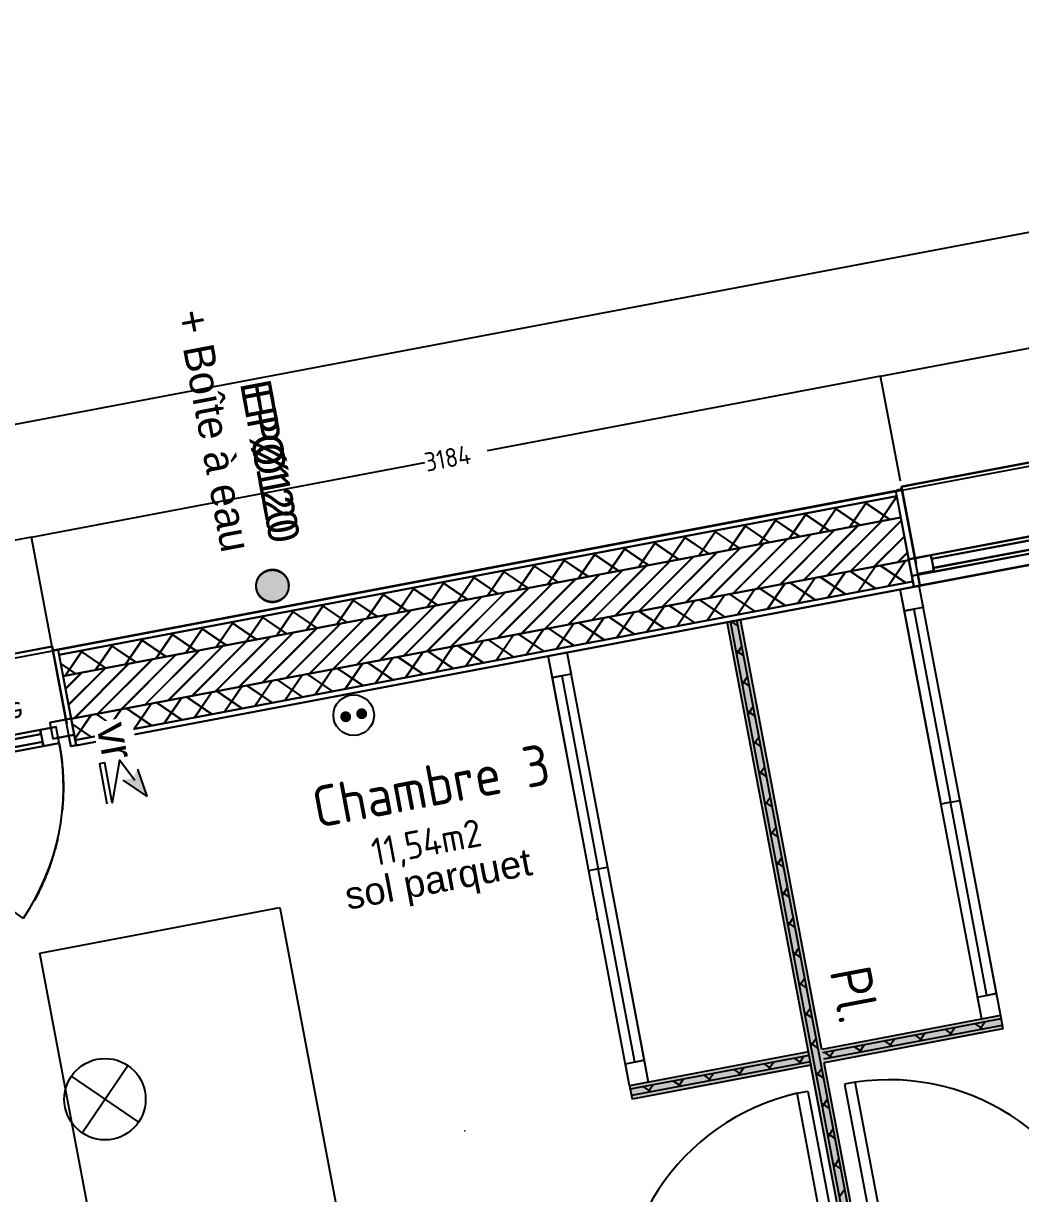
# Model space of a CAD drawing. Header units: centimetres. Extents: x 209280 to 319866, y -365283 to -277503.
# Drawn here: x 239468 to 243143, y -325713 to -321401 of the extents above; entities that cross this region are included whole.
import ezdxf

# ---------------------------------------------------------------- set-up
doc = ezdxf.new("R2010")
doc.units = ezdxf.units.CM
doc.linetypes.add('Style de ligne -1', pattern=[0.41664, 0.20828, -0.20836])
doc.linetypes.add('Style de ligne -2', pattern=[0.694425, 0.48607, -0.208355])
doc.layers.get('0').update_dxf_attribs({"color": 252})
for name, color, linetype, lineweight in [('0-PROJET-DESSINS CRÉES', 7, 'Continuous', 9), ('0-PROJET-EP', 7, 'Continuous', 5), ('0-PROJET-MENUISERIES EXT', 7, 'Continuous', 5), ('0-PROJET-MENUISERIES INT', 7, 'Continuous', 5), ('0-PROJET-MUR BETON', 7, 'Continuous', 35), ('0-PROJET-TEXTE', 7, 'Continuous', 5), ('prlm-ELEC-CFO', 1, 'Continuous', 25)]:
    doc.layers.add(name, color=color, linetype=linetype, lineweight=lineweight)
doc.layers.add('3-BAT C-Niveau 1', color=252, linetype='Continuous')
doc.layers.add('prlm-ZEROPLOT', color=254, linetype='Continuous', plot=False)
doc.styles.add('Futura Std Book', font='')
doc.styles.add('Helvetica', font='arial.ttf')
doc.styles.add('Lucida Grande', font='')
doc.styles.add('prlm-elec-cfo', font='comic.ttf', dxfattribs={"height": 12})
doc.styles.get("Standard").update_dxf_attribs({"font": 'isocp.shx', "height": 100})
doc.styles.get('Futura Std Book').set_extended_font_data('Futura Std Book')
doc.styles.get('Lucida Grande').set_extended_font_data('Lucida Grande')
pattern_1 = [(55.723595, (88960.93, 134700.79), (-66.106423, 45.054865), []), (145.723595, (88960.93, 134700.79), (45.054865, 66.106423), [])]

# ---------------------------------------------------------------- blocks, each defined once
blk = doc.blocks.new('PORTE FENETRE TYPE 3')
at = {"linetype": 'Style de ligne -2', "ltscale": 50.8}
blk.add_line((5.11, 14.73), (65.94, 76.94), dxfattribs=at)
at = {"linetype": 'Continuous', "lineweight": 25, "flags": 128}
for points in [[(-2, 18), (0, 18), (0, 14)], [(97, 18), (95, 18), (95, 14)], [(0, 7.7), (0, -18), (-2, -18)], [(95, 7.7), (95, -18), (97, -18)]]:
    blk.add_lwpolyline(points, dxfattribs=at)
at = {"linetype": 'Continuous', "flags": 128}
for points in [[(-2, 14), (6, 14), (6, 8), (-2, 8)], [(4, 16), (10, 16), (10, 10), (4, 10)], [(10, 16), (85, 16), (85, 14.5), (10, 14.5)], [(85, 16), (91, 16), (91, 10), (85, 10)], [(89, 14), (97, 14), (97, 8), (89, 8)], [(10, 11.5), (85, 11.5), (85, 10), (10, 10)]]:
    blk.add_lwpolyline(points, close=True, dxfattribs=at)
blk.add_lwpolyline([(0, 9.5), (0, -19.5), (95, -19.5), (95, 9.5)], dxfattribs=at)
at = {"linetype": 'Style de ligne -2', "ltscale": 50.8}
blk.add_arc((4, 16), 87, 360, 44.5337, dxfattribs=at)
at = {"insert": (47.21, 5.79), "char_height": 7.6206, "attachment_point": 2, "line_spacing_factor": 0.978845, "style": 'Lucida Grande'}
blk.add_mtext('F sur All vitrée\\P+VR ', dxfattribs=at)
blk = doc.blocks.new('FENETRE TYPE 1')
at = {"linetype": 'Style de ligne -1', "ltscale": 50.8}
for p, q in [((48.17, 60.17), (4, 16)), ((84.68, 59.99), (128.67, 16))]:
    blk.add_line(p, q, dxfattribs=at)
at = {"linetype": 'Continuous'}
blk.add_line((0, 16), (0, 14), dxfattribs=at)
at = {"linetype": 'Continuous', "lineweight": 25, "flags": 128}
for points in [[(-2, 18), (0, 18), (0, 14)], [(192, 18), (190, 18), (190, 14)], [(0, 8), (0, -18), (-2, -18)], [(190, 7.7), (190, -18), (192, -18)]]:
    blk.add_lwpolyline(points, dxfattribs=at)
at = {"linetype": 'Continuous', "flags": 128}
for points in [[(-2, 14), (6, 14), (6, 8), (-2, 8)], [(4, 16), (10, 16), (10, 10), (4, 10)], [(10, 16), (60.46, 16), (60.46, 14.5), (10, 14.5)], [(60.46, 16), (66.46, 16), (66.46, 10), (60.46, 10)], [(66.46, 16), (72.46, 16), (72.46, 10), (66.46, 10)], [(72.46, 16), (123.05, 16), (123.05, 14.5), (72.46, 14.5)], [(122.67, 16), (128.67, 16), (128.67, 10), (122.67, 10)], [(126.67, 14), (132.67, 14), (132.67, 7.7), (126.67, 7.7)], [(132.67, 14), (184, 14), (184, 12.5), (132.67, 12.5)], [(184, 14), (192.25, 14), (192.25, 7.7), (184, 7.7)], [(184, 13.7), (190, 13.7), (190, 7.7), (184, 7.7)], [(10, 11.5), (60.46, 11.5), (60.46, 10), (10, 10)], [(72.46, 11.5), (123.05, 11.5), (123.05, 10), (72.46, 10)], [(132.67, 9.2), (184, 9.2), (184, 7.7), (132.67, 7.7)]]:
    blk.add_lwpolyline(points, close=True, dxfattribs=at)
blk.add_lwpolyline([(0, 10), (0, -19), (190, -19), (190, 10)], dxfattribs=at)
at = {"linetype": 'Style de ligne -1', "ltscale": 50.8}
for centre, radius, start, end in [((4, 16), 62.46, 360, 45), ((128.67, 16), 62.21, 136.6392, 180)]:
    blk.add_arc(centre, radius, start, end, dxfattribs=at)
at = {"insert": (50.38, 2.81), "char_height": 10.161, "attachment_point": 1, "line_spacing_factor": 0.978845, "style": 'Lucida Grande'}
blk.add_mtext('F+VR ', dxfattribs=at)
blk = doc.blocks.new('Groupe-332-1')
at = {"linetype": 'Continuous'}
blk.add_open_spline([(15146.43, -45822.02), (15147.63, -45820.96), (15148.65, -45817.92), (15148.01, -45814.78), (15145.88, -45812.38), (15142.84, -45811.37), (15139.7, -45812.01), (15137.31, -45814.13), (15136.29, -45817.17), (15136.93, -45820.31), (15139.06, -45822.71), (15142.1, -45823.72), (15145.23, -45823.08), (15146.43, -45822.02)], degree=2, dxfattribs=at)
blk = doc.blocks.new('Groupe-333-1')
blk.add_blockref('Groupe-332-1', (0, 0))
at = {"insert": (15152.83, -45800.19), "char_height": 11.3275, "attachment_point": 3, "rotation": 280.7236, "line_spacing_factor": 0.962448, "style": 'Futura Std Book'}
blk.add_mtext('EPØ120\\P+ Boîte à eau', dxfattribs=at)
blk = doc.blocks.new('xi.PC')
at = {"color": 0, "lineweight": 5}
blk.add_wipeout([(-7.5, -7.5), (7.5, -7.5), (7.5, 7.5), (-7.5, 7.5)], dxfattribs=at).dxf.layer = 'prlm-ELEC-CFO'
at = {"layer": 'prlm-ELEC-CFO', "color": 0, "linetype": 'ByBlock', "lineweight": 5, "const_width": 2}
for points in [[(-4, 0, 1), (-2, 0, 1)], [(2, 0, 1), (4, 0, 1)]]:
    blk.add_lwpolyline(points, format="xyb", close=True, dxfattribs=at)
at = {"layer": 'prlm-ELEC-CFO', "color": 0, "linetype": 'ByBlock', "lineweight": -2}
blk.add_circle((0, 0), 7.5, dxfattribs=at)
blk = doc.blocks.new('xi.VR')
at = {"layer": 'prlm-ELEC-CFO', "lineweight": 5}
blk.add_hatch(color=0, dxfattribs=at).paths.add_polyline_path([(-3, 6), (-0.1, 3.7), (0, 0), (7.5, 7.5)])
at = {"layer": 'prlm-ELEC-CFO', "color": 0}
for points in [[(-3, 6), (7.5, 7.5), (0, 0)], [(0.95, 4.23), (-7.5, 0), (7.5, -5.5), (-7.5, -5.5), (-7.5, -7.5), (7.5, -7.5)]]:
    blk.add_lwpolyline(points, dxfattribs=at)

msp = doc.modelspace()

# ---------------------------------------------------------------- hatches: boundary and pattern name
at = {"layer": '0-PROJET-EP', "lineweight": 25}
msp.add_hatch(color=256, dxfattribs=at).paths.add_polyline_path([(240425.501, -323517.427), (240428.39, -323514.701), (240431.063, -323511.831), (240433.52, -323508.818), (240435.761, -323505.663), (240437.786, -323502.365), (240439.594, -323498.924), (240441.187, -323495.34), (240442.563, -323491.613), (240443.702, -323487.807), (240444.582, -323483.985), (240445.203, -323480.147), (240445.566, -323476.294), (240445.67, -323472.426), (240445.516, -323468.541), (240445.103, -323464.641), (240444.432, -323460.726), (240443.515, -323456.86), (240442.366, -323453.11), (240440.986, -323449.476), (240439.373, -323445.958), (240437.529, -323442.555), (240435.454, -323439.268), (240433.146, -323436.097), (240430.606, -323433.042), (240427.88, -323430.153), (240425.01, -323427.48), (240421.997, -323425.023), (240418.842, -323422.782), (240415.544, -323420.757), (240412.103, -323418.949), (240408.519, -323417.356), (240404.792, -323415.98), (240400.986, -323414.841), (240397.164, -323413.961), (240393.327, -323413.339), (240389.473, -323412.977), (240385.605, -323412.872), (240381.72, -323413.027), (240377.82, -323413.44), (240373.905, -323414.111), (240370.039, -323415.028), (240366.289, -323416.177), (240362.655, -323417.557), (240359.137, -323419.169), (240355.734, -323421.013), (240352.447, -323423.089), (240349.276, -323425.397), (240346.221, -323427.936), (240343.332, -323430.663), (240340.659, -323433.533), (240338.202, -323436.545), (240335.961, -323439.701), (240333.936, -323442.999), (240332.128, -323446.44), (240330.535, -323450.024), (240329.159, -323453.751), (240328.02, -323457.557), (240327.14, -323461.379), (240326.519, -323465.216), (240326.156, -323469.069), (240326.051, -323472.938), (240326.206, -323476.822), (240326.619, -323480.722), (240327.29, -323484.638), (240328.207, -323488.504), (240329.356, -323492.254), (240330.736, -323495.888), (240332.348, -323499.406), (240334.192, -323502.808), (240336.268, -323506.095), (240338.576, -323509.266), (240341.115, -323512.322), (240343.842, -323515.211), (240346.712, -323517.884), (240349.724, -323520.341), (240352.88, -323522.582), (240356.178, -323524.606), (240359.619, -323526.415), (240363.203, -323528.007), (240366.93, -323529.384), (240370.736, -323530.522), (240374.558, -323531.403), (240378.395, -323532.024), (240382.248, -323532.387), (240386.117, -323532.491), (240390.002, -323532.337), (240393.902, -323531.924), (240397.817, -323531.252), (240401.683, -323530.336), (240405.433, -323529.187), (240409.067, -323527.807), (240412.585, -323526.194), (240415.988, -323524.35), (240419.274, -323522.274), (240422.445, -323519.967)])
at = {"layer": '3-BAT C-Niveau 1', "linetype": 'Continuous'}
h = msp.add_hatch(dxfattribs=at)
h.set_pattern_fill('02_ISOLANT', color=256, scale=10, angle=10.723595, style=0, pattern_type=2)
h.set_pattern_definition(pattern_1)
h.paths.add_polyline_path([(239599.625, -323727.928), (239614.511, -323806.531), (242701.573, -323221.907), (242686.687, -323143.304)])
h = msp.add_hatch(dxfattribs=at)
h.set_pattern_fill('MURS MACONNERIE-2', color=256, scale=10, style=0, pattern_type=2)
h.set_pattern_definition([(45, (89146.82, 134700.79), (-31.2347524, 39.0434405), [])])
h.paths.add_polyline_path([(239614.511, -323806.531), (239644.282, -323963.736), (242731.344, -323379.113), (242701.573, -323221.907)])
h = msp.add_hatch(dxfattribs=at)
h.set_pattern_fill('02_ISOLANT', color=256, scale=10, angle=10.723595, style=0, pattern_type=2)
h.set_pattern_definition(pattern_1)
h.paths.add_polyline_path([(239644.282, -323963.736), (239659.168, -324042.339), (242746.23, -323457.716), (242731.344, -323379.113)])

# ---------------------------------------------------------------- linework, layer by layer
at = {"lineweight": 25}
for p, q in [((242626.429, -322700.99), (242626.38, -322700.999)), ((242626.429, -322700.99), (242626.478, -322700.98)), ((239497.609, -323293.521), (239497.56, -323293.531)), ((239497.609, -323293.521), (239497.658, -323293.512)), ((241683.819, -323677.35), (241683.828, -323677.399)), ((242961.771, -324493.225), (242961.722, -324493.234)), ((242892.993, -324506.25), (242893.042, -324506.241)), ((242970.743, -324540.601), (242970.792, -324540.592)), ((242244.737, -324576.466), (242244.688, -324576.475)), ((242901.965, -324553.626), (242901.916, -324553.635)), ((241576.147, -324650.533), (241576.196, -324650.523)), ((241644.925, -324637.508), (241644.876, -324637.517)), ((242263.317, -324674.572), (242263.366, -324674.563)), ((242312.443, -324665.269), (242312.394, -324665.278)), ((242312.443, -324665.269), (242312.493, -324665.259)), ((241580.842, -324702.194), (241580.793, -324702.203)), ((241654.532, -324688.238), (241654.581, -324688.229)), ((241983.932, -325262.077), (241983.923, -325262.028)), ((242080.325, -325243.822), (242080.335, -325243.871)), ((242089.629, -325292.949), (242089.62, -325292.9)), ((242089.629, -325292.949), (242089.638, -325292.998)), ((241094.865, -325481.336), (241094.855, -325481.287)), ((241094.865, -325481.336), (241094.874, -325481.385))]:
    msp.add_line(p, q, dxfattribs=at)
for centre in [(242626.429, -322700.99), (242626.429, -322700.99), (239497.609, -323293.521), (239497.609, -323293.521), (241683.819, -323677.35), (242961.771, -324493.225), (242892.993, -324506.25), (242970.743, -324540.601), (242244.737, -324576.466), (242901.965, -324553.626), (241576.147, -324650.533), (241644.925, -324637.508), (242263.317, -324674.572), (242312.443, -324665.269), (242312.443, -324665.269), (241580.842, -324702.194), (241654.532, -324688.238), (241983.932, -325262.077), (242080.325, -325243.822), (242089.629, -325292.949), (242089.629, -325292.949), (241094.865, -325481.336), (241094.865, -325481.336)]:
    msp.add_circle(centre, 0.025, dxfattribs=at)
at = {"layer": '0-PROJET-DESSINS CRÉES', "lineweight": 25}
for p, q in [((242705.308, -323117.504), (242685.657, -323121.225)), ((242753.128, -323370.015), (242705.308, -323117.504)), ((242772.293, -323471.217), (242764.85, -323431.915)), ((242699.588, -323484.985), (242768.365, -323471.96)), ((242699.588, -323484.985), (242768.365, -323471.96)), ((242714.87, -323565.685), (242699.588, -323484.985)), ((242999.701, -325069.712), (242699.588, -323484.985)), ((242752.643, -323474.938), (242772.293, -323471.217)), ((242768.365, -323471.96), (242783.648, -323552.66)), ((242768.365, -323471.96), (243068.478, -325056.687)), ((242783.648, -323552.66), (242714.87, -323565.685)), ((242714.87, -323565.685), (242749.259, -323559.172)), ((242849.644, -324277.349), (242714.87, -323565.685)), ((242749.259, -323559.172), (242884.033, -324270.836)), ((242541.957, -326145.911), (242060.939, -323605.932)), ((242361.052, -325190.659), (242060.939, -323605.932)), ((242554.73, -326143.492), (242073.712, -323603.513)), ((242554.73, -326143.492), (242073.712, -323603.513)), ((242083.269, -323601.703), (242075.522, -323613.07)), ((242101.355, -323620.495), (242075.845, -323603.109)), ((242578.311, -326139.026), (242097.293, -323599.047)), ((242578.311, -326139.026), (242097.293, -323599.047)), ((242410.179, -325181.355), (242110.066, -323596.628)), ((239576.488, -323710.035), (239596.139, -323706.314)), ((239624.308, -323962.547), (239576.488, -323710.035)), ((241401.956, -323730.729), (241470.734, -323717.704)), ((241401.956, -323730.729), (241470.734, -323717.704)), ((241470.734, -323717.704), (241486.016, -323798.403)), ((241470.734, -323717.704), (241770.847, -325302.431)), ((242122.406, -323731.657), (242094.36, -323712.542)), ((242115.689, -323696.185), (242096.573, -323724.231)), ((241417.239, -323811.428), (241401.956, -323730.729)), ((241702.069, -325315.456), (241401.956, -323730.729)), ((241486.016, -323798.403), (241417.239, -323811.428)), ((241417.239, -323811.428), (241451.628, -323804.916)), ((241552.013, -324523.093), (241417.239, -323811.428)), ((241451.628, -323804.916), (241586.402, -324516.58)), ((242136.74, -323807.346), (242117.625, -323835.393)), ((242143.458, -323842.818), (242115.411, -323823.703)), ((242164.509, -323953.979), (242136.463, -323934.864)), ((242157.792, -323918.507), (242138.677, -323946.554)), ((239643.474, -324063.748), (239636.031, -324024.447)), ((239663.124, -324060.027), (239643.474, -324063.748)), ((242185.561, -324065.141), (242157.514, -324046.025)), ((242178.843, -324029.669), (242159.728, -324057.715)), ((242206.613, -324176.302), (242178.566, -324157.187)), ((242199.895, -324140.83), (242180.78, -324168.877)), ((242227.664, -324287.463), (242199.618, -324268.348)), ((242220.946, -324251.991), (242201.831, -324280.038)), ((242884.033, -324270.836), (242849.644, -324277.349)), ((242884.033, -324270.836), (242918.422, -324264.324)), ((243018.807, -324982.5), (242884.033, -324270.836)), ((242918.422, -324264.324), (243053.196, -324975.988)), ((242241.998, -324363.153), (242222.883, -324391.199)), ((242248.716, -324398.624), (242220.669, -324379.509)), ((242269.767, -324509.786), (242241.721, -324490.671)), ((242263.05, -324474.314), (242243.934, -324502.36)), ((241586.402, -324516.58), (241552.013, -324523.093)), ((241586.402, -324516.58), (241620.79, -324510.068)), ((241721.175, -325228.244), (241586.402, -324516.58)), ((241620.79, -324510.068), (241755.564, -325221.732)), ((242284.101, -324585.475), (242264.986, -324613.522)), ((242290.819, -324620.947), (242262.772, -324601.832)), ((239528.135, -324826.673), (240412.418, -324659.208)), ((240412.418, -324659.208), (240765.953, -326526.027)), ((242311.87, -324732.108), (242283.824, -324712.993)), ((242305.153, -324696.636), (242286.038, -324724.683)), ((239881.67, -326693.492), (239528.135, -324826.673)), ((242332.922, -324843.27), (242304.875, -324824.154)), ((242326.204, -324807.798), (242307.089, -324835.844)), ((242347.256, -324918.959), (242328.141, -324947.006)), ((242353.974, -324954.431), (242325.927, -324935.316)), ((242984.418, -324989.013), (243053.196, -324975.988)), ((243053.196, -324975.988), (243018.807, -324982.5)), ((243053.196, -324975.988), (243068.478, -325056.687)), ((242999.701, -325069.712), (242984.418, -324989.013)), ((242375.025, -325065.592), (242346.979, -325046.477)), ((242368.307, -325030.12), (242349.192, -325058.167)), ((243068.478, -325056.687), (242410.179, -325181.355)), ((243068.478, -325056.687), (242999.701, -325069.712)), ((243068.478, -325056.687), (242999.701, -325069.712)), ((243068.478, -325056.687), (243077.782, -325105.814)), ((243070.897, -325069.46), (242412.598, -325194.128)), ((243070.897, -325069.46), (242412.598, -325194.128)), ((243075.363, -325093.041), (242417.064, -325217.709)), ((243075.363, -325093.041), (242417.064, -325217.709)), ((243077.782, -325105.814), (242419.483, -325230.482)), ((242900.366, -325101.755), (242881.251, -325129.802)), ((242975.425, -325087.541), (243003.472, -325106.656)), ((243011.527, -325080.704), (242992.412, -325108.75)), ((243077.782, -325105.814), (243059.338, -325109.307)), ((242389.359, -325141.282), (242370.244, -325169.328)), ((243010.211, -325118.611), (242419.483, -325230.482)), ((242678.044, -325143.858), (242658.928, -325171.905)), ((242753.103, -325129.644), (242781.149, -325148.759)), ((242789.205, -325122.807), (242770.09, -325150.853)), ((242864.264, -325108.592), (242892.31, -325127.707)), ((242361.052, -325190.659), (241702.069, -325315.456)), ((242396.077, -325176.753), (242368.03, -325157.638)), ((242455.721, -325185.961), (242436.606, -325214.008)), ((242530.78, -325171.747), (242558.827, -325190.862)), ((242566.882, -325164.91), (242547.767, -325192.956)), ((242641.941, -325150.695), (242669.988, -325169.81)), ((241686.787, -325234.757), (241755.564, -325221.732)), ((241702.069, -325315.456), (241686.787, -325234.757)), ((242363.471, -325203.432), (241704.488, -325328.229)), ((242363.471, -325203.432), (241704.488, -325328.229)), ((242367.937, -325227.012), (241708.954, -325351.81)), ((242367.937, -325227.012), (241708.954, -325351.81)), ((241755.564, -325221.732), (241721.175, -325228.244)), ((241755.564, -325221.732), (241770.847, -325302.431)), ((242197.296, -325234.902), (242225.343, -325254.017)), ((242233.398, -325228.065), (242214.283, -325256.111)), ((242308.457, -325213.85), (242336.504, -325232.965)), ((242344.56, -325207.013), (242325.445, -325235.06)), ((242591.083, -326136.607), (242419.483, -325230.482)), ((242419.619, -325192.798), (242447.665, -325211.914)), ((242370.356, -325239.785), (241711.373, -325364.583)), ((242302.795, -325252.58), (241711.373, -325364.583)), ((241974.974, -325277.005), (242003.02, -325296.12)), ((242011.076, -325270.168), (241991.961, -325298.214)), ((242086.135, -325255.953), (242114.181, -325275.068)), ((242122.237, -325249.116), (242103.122, -325277.163)), ((242370.356, -325239.785), (242351.921, -325243.276)), ((242541.957, -326145.911), (242370.356, -325239.785)), ((242417.128, -325287.915), (242389.082, -325268.799)), ((242410.411, -325252.443), (242391.295, -325280.489)), ((241770.847, -325302.431), (241702.069, -325315.456)), ((241770.847, -325302.431), (241702.069, -325315.456)), ((241702.069, -325315.456), (241711.373, -325364.583)), ((241752.651, -325319.108), (241780.698, -325338.223)), ((241788.753, -325312.271), (241769.638, -325340.317)), ((241863.812, -325298.056), (241891.859, -325317.171)), ((241899.915, -325291.219), (241880.799, -325319.266)), ((242431.462, -325363.604), (242412.347, -325391.651)), ((242438.18, -325399.076), (242410.133, -325379.961)), ((242459.231, -325510.237), (242431.185, -325491.122)), ((242452.514, -325474.765), (242433.399, -325502.812)), ((242480.283, -325621.399), (242452.236, -325602.283)), ((242473.565, -325585.927), (242454.45, -325613.973)), ((242494.617, -325697.088), (242475.502, -325725.135))]:
    msp.add_line(p, q, dxfattribs=at)
for points in [[(242591.083, -326136.607), (242541.957, -326145.911), (242110.066, -323596.628), (242060.939, -323605.932)], [(243068.478, -325056.687), (243077.782, -325105.814), (242410.179, -325181.355), (242419.483, -325230.482)], [(242361.052, -325190.659), (242370.356, -325239.785), (241702.069, -325315.456), (241711.373, -325364.583)]]:
    msp.add_solid(points, dxfattribs=at)
at = {"layer": '0-PROJET-EP', "lineweight": 25}
msp.add_open_spline([(240425.501, -323517.427), (240437.49, -323506.806), (240447.635, -323476.419), (240441.228, -323445.032), (240419.985, -323421.053), (240389.599, -323410.908), (240358.211, -323417.315), (240334.232, -323438.558), (240324.087, -323468.944), (240330.494, -323500.332), (240351.737, -323524.311), (240382.123, -323534.456), (240413.511, -323528.049), (240425.501, -323517.427)], degree=2, dxfattribs=at)
at = {"layer": '0-PROJET-MENUISERIES EXT', "lineweight": 25}
for p, q in [((244570.266, -322754.143), (242703.447, -323107.678)), ((242703.447, -323107.678), (242757.408, -323392.614)), ((242812.08, -323358.851), (243316.449, -323263.334)), ((243319.24, -323278.072), (242814.871, -323373.589)), ((242821.012, -323406.013), (243325.38, -323310.496)), ((243328.171, -323325.234), (242823.803, -323420.751)), ((242731.021, -323374.202), (242812.08, -323358.851)), ((242742.743, -323436.102), (242731.021, -323374.202)), ((242753.128, -323370.015), (242812.08, -323358.851)), ((242764.292, -323428.968), (242753.128, -323370.015)), ((242812.08, -323358.851), (242823.803, -323420.751)), ((242812.08, -323358.851), (242823.244, -323417.803)), ((242814.871, -323373.589), (242812.08, -323358.851)), ((242823.803, -323420.751), (242742.743, -323436.102)), ((242823.244, -323417.803), (242764.292, -323428.968)), ((242823.803, -323420.751), (242821.012, -323406.013)), ((238640.287, -323872.065), (239573.697, -323695.297)), ((239573.697, -323695.297), (239627.658, -323980.233)), ((239644.517, -323961.773), (239565.914, -323976.659)), ((239565.914, -323976.659), (239577.079, -324035.611)), ((239655.682, -324020.725), (239644.517, -323961.773)), ((239530.334, -324003.752), (238793.432, -324143.306)), ((238796.223, -324158.044), (239533.125, -324018.49)), ((239589.287, -323992.588), (239530.334, -324003.752)), ((239533.125, -324018.49), (239530.334, -324003.752)), ((239530.334, -324003.752), (239541.499, -324062.705)), ((239577.079, -324035.611), (239655.682, -324020.725)), ((239600.451, -324051.54), (239589.287, -323992.588)), ((239538.708, -324047.967), (238801.805, -324187.52)), ((238804.596, -324202.258), (239541.499, -324062.705)), ((239541.499, -324062.705), (239538.708, -324047.967)), ((239541.499, -324062.705), (239600.451, -324051.54))]:
    msp.add_line(p, q, dxfattribs=at)
msp.add_arc((238745.644, -324213.422), 870, 326.189892, 10.723601, dxfattribs=at)
at = {"layer": '0-PROJET-MENUISERIES INT', "lineweight": 25}
for p, q in [((242533.206, -325302.815), (242493.905, -325310.258)), ((242493.905, -325310.258), (242648.344, -326125.763)), ((242687.646, -326118.32), (242533.206, -325302.815)), ((242319.34, -325343.317), (242358.641, -325335.874)), ((242473.779, -326158.822), (242319.34, -325343.317)), ((242358.641, -325335.874), (242513.08, -326151.379))]:
    msp.add_line(p, q, dxfattribs=at)
for centre, start, end in [((242658.174, -326123.902), 10.723601, 98.65391), ((242503.25, -326153.241), 102.793293, 190.723601)]:
    msp.add_arc(centre, 830.542, start, end, dxfattribs=at)
at = {"layer": '0-PROJET-MUR BETON', "lineweight": 25}
for p, q in [((239596.139, -323706.314), (242683.201, -323121.69)), ((239596.139, -323706.314), (242683.201, -323121.69)), ((242750.186, -323475.403), (242683.201, -323121.69)), ((239599.86, -323725.964), (242686.922, -323141.341)), ((242512.673, -323255.762), (242576.39, -323162.273)), ((242661.297, -323227.616), (242567.808, -323163.898)), ((242623.834, -323234.71), (242687.041, -323141.97)), ((242688.428, -323149.293), (242678.97, -323142.847)), ((242290.35, -323297.865), (242354.067, -323204.376)), ((242438.974, -323269.719), (242345.486, -323206.002)), ((242401.511, -323276.813), (242465.228, -323183.325)), ((242550.136, -323248.667), (242456.647, -323184.95)), ((244337.947, -323174.715), (242750.186, -323475.403)), ((239614.746, -323804.567), (242701.808, -323219.944)), ((239614.746, -323804.567), (242701.808, -323219.944)), ((242068.027, -323339.968), (242131.745, -323246.48)), ((242216.652, -323311.822), (242123.163, -323248.105)), ((242179.189, -323318.917), (242242.906, -323225.428)), ((242327.813, -323290.77), (242234.325, -323227.053)), ((242343.691, -323450.607), (242544.579, -323249.719)), ((242430.388, -323434.189), (242631.276, -323233.301)), ((242517.085, -323417.77), (242703.894, -323230.961)), ((241845.705, -323382.071), (241909.422, -323288.583)), ((241994.329, -323353.925), (241900.841, -323290.208)), ((241956.866, -323361.02), (242020.583, -323267.531)), ((242105.491, -323332.873), (242012.002, -323269.156)), ((242170.298, -323483.444), (242371.186, -323282.556)), ((242256.995, -323467.026), (242457.882, -323266.138)), ((242603.781, -323401.352), (242715.084, -323290.049)), ((241623.382, -323424.174), (241687.099, -323330.686)), ((241772.007, -323396.028), (241678.518, -323332.311)), ((241734.544, -323403.123), (241798.261, -323309.634)), ((241883.168, -323374.977), (241789.679, -323311.259)), ((241910.208, -323532.7), (242111.096, -323331.812)), ((241996.905, -323516.281), (242197.792, -323315.393)), ((242083.601, -323499.863), (242284.489, -323298.975)), ((241401.06, -323466.278), (241464.777, -323372.789)), ((241549.684, -323438.131), (241456.196, -323374.414)), ((241512.221, -323445.226), (241575.938, -323351.737)), ((241660.845, -323417.08), (241567.357, -323353.363)), ((241736.815, -323565.537), (241937.702, -323364.649)), ((241823.511, -323549.118), (242024.399, -323348.23)), ((242655.005, -323473.073), (242718.722, -323379.584)), ((242690.478, -323384.933), (242726.274, -323349.137)), ((241178.737, -323508.381), (241242.454, -323414.892)), ((241327.362, -323480.234), (241233.873, -323416.517)), ((241289.898, -323487.329), (241353.616, -323393.841)), ((241438.523, -323459.183), (241345.034, -323395.466)), ((241476.725, -323614.792), (241677.612, -323413.904)), ((241563.421, -323598.374), (241764.309, -323397.486)), ((241650.118, -323581.955), (241851.006, -323381.067)), ((242432.682, -323515.176), (242496.399, -323421.688)), ((242608.279, -323481.922), (242514.79, -323418.205)), ((242543.844, -323494.125), (242607.561, -323400.636)), ((242719.44, -323460.87), (242625.952, -323397.153)), ((240956.415, -323550.484), (241020.132, -323456.995)), ((241105.039, -323522.338), (241011.55, -323458.62)), ((241067.576, -323529.432), (241131.293, -323435.944)), ((241216.2, -323501.286), (241122.712, -323437.569)), ((241216.635, -323664.048), (241417.522, -323463.16)), ((241303.331, -323647.629), (241504.219, -323446.741)), ((241390.028, -323631.211), (241590.916, -323430.323)), ((242210.36, -323557.279), (242274.077, -323463.791)), ((242385.956, -323524.025), (242292.468, -323460.308)), ((242321.521, -323536.228), (242385.238, -323442.739)), ((242497.118, -323502.973), (242403.629, -323439.256)), ((240734.092, -323592.587), (240797.809, -323499.098)), ((240882.716, -323564.441), (240789.228, -323500.724)), ((240845.253, -323571.535), (240908.97, -323478.047)), ((240993.878, -323543.389), (240900.389, -323479.672)), ((241043.241, -323696.885), (241244.129, -323495.997)), ((241129.938, -323680.466), (241330.826, -323479.578)), ((241988.037, -323599.382), (242051.754, -323505.894)), ((242163.634, -323566.128), (242070.145, -323502.411)), ((242099.198, -323578.331), (242162.916, -323484.842)), ((242274.795, -323545.077), (242181.307, -323481.359)), ((240511.769, -323634.69), (240575.487, -323541.202)), ((240660.394, -323606.544), (240566.905, -323542.827)), ((240622.931, -323613.639), (240686.648, -323520.15)), ((240771.555, -323585.492), (240678.067, -323521.775)), ((240783.151, -323746.14), (240984.039, -323545.252)), ((240869.848, -323729.722), (241070.736, -323528.834)), ((240956.545, -323713.303), (241157.432, -323512.415)), ((241765.715, -323641.486), (241829.432, -323547.997)), ((241941.311, -323608.231), (241847.823, -323544.514)), ((241876.876, -323620.434), (241940.593, -323526.945)), ((242052.473, -323587.18), (241958.984, -323523.463)), ((240289.447, -323676.793), (240353.164, -323583.305)), ((240438.071, -323648.647), (240344.583, -323584.93)), ((240400.608, -323655.742), (240464.325, -323562.253)), ((240549.233, -323627.595), (240455.744, -323563.878)), ((240523.061, -323795.396), (240723.949, -323594.508)), ((240609.758, -323778.977), (240810.646, -323578.089)), ((240696.455, -323762.559), (240897.342, -323561.671)), ((241543.392, -323683.589), (241607.109, -323590.1)), ((241718.989, -323650.334), (241625.5, -323586.617)), ((241654.553, -323662.537), (241718.27, -323569.049)), ((241830.15, -323629.283), (241736.661, -323565.566)), ((240067.124, -323718.896), (240130.841, -323625.408)), ((240215.749, -323690.75), (240122.26, -323627.033)), ((240178.286, -323697.845), (240242.003, -323604.356)), ((240326.91, -323669.699), (240233.421, -323605.981)), ((240349.668, -323828.233), (240550.555, -323627.345)), ((240436.365, -323811.814), (240637.252, -323610.926)), ((241321.069, -323725.692), (241384.787, -323632.203)), ((241496.666, -323692.438), (241403.178, -323628.72)), ((241432.231, -323704.64), (241495.948, -323611.152)), ((241607.827, -323671.386), (241514.339, -323607.669)), ((239844.802, -323761), (239908.519, -323667.511)), ((239993.426, -323732.853), (239899.938, -323669.136)), ((239955.963, -323739.948), (240019.68, -323646.459)), ((240104.587, -323711.802), (240011.099, -323648.085)), ((240089.578, -323877.488), (240290.465, -323676.6)), ((240176.274, -323861.07), (240377.162, -323660.182)), ((240262.971, -323844.651), (240463.859, -323643.763)), ((241098.747, -323767.795), (241162.464, -323674.306)), ((241274.344, -323734.541), (241180.855, -323670.824)), ((241209.908, -323746.743), (241273.625, -323653.255)), ((241385.505, -323713.489), (241292.016, -323649.772)), ((239663.124, -324060.027), (239596.139, -323706.314)), ((239622.479, -323803.103), (239686.196, -323709.614)), ((239771.104, -323774.956), (239677.615, -323711.239)), ((239733.64, -323782.051), (239797.358, -323688.563)), ((239882.265, -323753.905), (239788.776, -323690.188)), ((239829.488, -323926.744), (240030.375, -323725.856)), ((239916.184, -323910.325), (240117.072, -323709.437)), ((240002.881, -323893.907), (240203.769, -323693.019)), ((240876.424, -323809.898), (240940.141, -323716.41)), ((241052.021, -323776.644), (240958.532, -323712.927)), ((240987.586, -323788.847), (241051.303, -323695.358)), ((241163.182, -323755.592), (241069.694, -323691.875)), ((239659.942, -323796.008), (239606.187, -323759.371)), ((239656.094, -323959.581), (239856.982, -323758.693)), ((239742.791, -323943.162), (239943.679, -323742.274)), ((240829.698, -323818.747), (240736.21, -323755.03)), ((240765.263, -323830.95), (240828.98, -323737.461)), ((240940.86, -323797.695), (240847.371, -323733.978)), ((239623.631, -323851.487), (239683.589, -323791.53)), ((239634.822, -323910.575), (239770.285, -323775.111)), ((240431.779, -323894.104), (240495.496, -323800.616)), ((240718.537, -323839.799), (240625.049, -323776.081)), ((240209.457, -323936.208), (240273.174, -323842.719)), ((240385.053, -323902.953), (240291.565, -323839.236)), ((240320.618, -323915.156), (240384.335, -323821.667)), ((240496.215, -323881.902), (240402.726, -323818.185)), ((239987.134, -323978.311), (240050.851, -323884.822)), ((240162.731, -323945.056), (240069.242, -323881.339)), ((240098.295, -323957.259), (240162.012, -323863.771)), ((240273.892, -323924.005), (240180.403, -323860.288)), ((239764.811, -324020.414), (239828.529, -323926.925)), ((239940.408, -323987.16), (239846.92, -323923.442)), ((239875.973, -323999.362), (239939.69, -323905.874)), ((240051.569, -323966.108), (239958.081, -323902.391)), ((239718.086, -324029.263), (239648.29, -323981.693)), ((239658.314, -324034.623), (239717.367, -323947.977)), ((239829.247, -324008.211), (239735.758, -323944.494))]:
    msp.add_line(p, q, dxfattribs=at)
at = {"layer": '0-PROJET-TEXTE', "lineweight": 25}
for p, q in [((237085.763, -323322.808), (244226.118, -321970.578)), ((242626.478, -322700.98), (243456.672, -322543.759)), ((242626.38, -322700.999), (241176.648, -322975.547)), ((242699.725, -323088.027), (242626.429, -322700.99)), ((242699.725, -323088.027), (242626.429, -322700.99)), ((239497.658, -323293.512), (240947.39, -323018.964)), ((239497.56, -323293.531), (239116.876, -323365.624)), ((239639.752, -324044.097), (239497.609, -323293.521)), ((239639.752, -324044.097), (239497.609, -323293.521))]:
    msp.add_line(p, q, dxfattribs=at)
at = {"layer": '3-BAT C-Niveau 1', "linetype": 'Continuous'}
for p, q in [((239595.904, -323708.277), (242682.966, -323123.654)), ((239599.625, -323727.928), (242686.687, -323143.304)), ((239614.511, -323806.531), (242701.573, -323221.907)), ((239659.168, -324042.339), (242746.23, -323457.716)), ((239662.889, -324061.99), (242749.951, -323477.367))]:
    msp.add_line(p, q, dxfattribs=at)
at = {"layer": '3-BAT C-Niveau 1', "linetype": 'Continuous', "lineweight": 25}
for p, q in [((239595.904, -323708.277), (242682.966, -323123.654)), ((242749.951, -323477.367), (242682.966, -323123.654)), ((239662.889, -324061.99), (244239.458, -323195.286)), ((244337.712, -323176.679), (242749.951, -323477.367)), ((239614.511, -323806.531), (242701.573, -323221.907)), ((239644.282, -323963.736), (242731.344, -323379.113)), ((239662.889, -324061.99), (239595.904, -323708.277))]:
    msp.add_line(p, q, dxfattribs=at)
at = {"layer": 'prlm-ELEC-CFO', "lineweight": 25}
for p, q in [((239684.012, -325489.021), (239852.967, -325241.122)), ((239644.54, -325280.593), (239892.439, -325449.549))]:
    msp.add_line(p, q, dxfattribs=at)
msp.add_circle((239768.49, -325365.071), 150, dxfattribs=at)
at = {"layer": 'prlm-ZEROPLOT'}
msp.add_lwpolyline([(232404.524, -331928.72), (238496.448, -330775.04), (237242.617, -324154.276), (251799.049, -321400.62), (254691.971, -336676.21), (240136.035, -339432.765), (238881.255, -332806.99), (232789.431, -333960.651)], close=True, dxfattribs=at)

# ---------------------------------------------------------------- block references
at = {"layer": '3-BAT C-Niveau 1', "xscale": 10, "yscale": 10, "zscale": 10}
msp.add_blockref('Groupe-333-1', (88960.928, 134700.79), dxfattribs=at)
at = {"layer": '3-BAT C-Niveau 1', "yscale": 10, "zscale": 10, "rotation": 190.7235947438801}
for name, p, xscale in [('FENETRE TYPE 1', (244605.384, -322942.788), 10), ('PORTE FENETRE TYPE 3', (238676.336, -324065.623), -10)]:
    msp.add_blockref(name, p, dxfattribs=dict(at, xscale=xscale))

# ---------------------------------------------------------------- texts
at = {"layer": '0-PROJET-EP', "lineweight": 25, "style": 'Futura Std Book'}
msp.add_text('EPØ120', height=113.2747, rotation=280.723601, dxfattribs=at).set_placement((240265.783, -322726.686))
at = {"layer": '0-PROJET-TEXTE', "lineweight": 25}
for s, height, rotation, p in [('3184', 70, 10.723601, (240953.902, -323053.353)), ('11,54m2', 102.1636, 10.723601, (240761.916, -324506.641)), ('Pl.', 151.3086, 280.723601, (242438.02, -324892.647))]:
    msp.add_text(s, height=height, rotation=rotation, dxfattribs=at).set_placement(p)
at = {"layer": '0-PROJET-TEXTE', "lineweight": 25, "style": 'Helvetica'}
msp.add_text('sol parquet', height=100.8724, rotation=10.723601, dxfattribs=at).set_placement((240663.464, -324667.355))

# ---------------------------------------------------------------- next in the draw order: block references
at = {"layer": 'prlm-ELEC-CFO', "xscale": 10, "yscale": 10, "zscale": 10, "rotation": 10.72360141139323}
msp.add_blockref('xi.PC', (240685.332, -323950.12), dxfattribs=at)

# ---------------------------------------------------------------- next in the draw order: linework, layer by layer
at = {"lineweight": 25}
msp.add_line((240785.448, -323847.483), (240785.457, -323847.532), dxfattribs=at)
msp.add_circle((240785.448, -323847.483), 0.025, dxfattribs=at)
at = {"layer": '0-PROJET-MUR BETON', "lineweight": 25}
for p, q in [((239663.124, -324060.027), (244239.694, -323193.322)), ((239644.517, -323961.773), (242731.579, -323377.15)), ((239659.403, -324040.376), (242746.465, -323455.752)), ((239663.124, -324060.027), (242750.186, -323475.403)), ((240654.102, -323852.001), (240717.819, -323758.513)), ((240607.376, -323860.85), (240513.887, -323797.133)), ((240542.94, -323873.053), (240606.658, -323779.564))]:
    msp.add_line(p, q, dxfattribs=at)

# ---------------------------------------------------------------- next in the draw order: texts
at = {"layer": '0-PROJET-TEXTE', "lineweight": 30}
msp.add_text('Chambre 3', height=151.3086, rotation=10.723601, dxfattribs=at).set_placement((240550.386, -324366.232))

# ---------------------------------------------------------------- next in the draw order: texts
at = {"layer": 'prlm-ELEC-CFO', "lineweight": 20, "insert": (239808.238, -324044.433), "char_height": 120, "attachment_point": 5, "rotation": 280.723601, "line_spacing_factor": 0.8, "style": 'prlm-elec-cfo', "bg_fill": 3, "box_fill_scale": 1.1, "bg_fill_color": 256, "bg_fill_transparency": 0}
msp.add_mtext('vr', dxfattribs=at)

# ---------------------------------------------------------------- next in the draw order: block references
at = {"layer": 'prlm-ELEC-CFO', "xscale": 9.999999999999996, "yscale": 9.999999999999996, "zscale": 9.999999999999996, "rotation": 280.723601411399}
msp.add_blockref('xi.VR', (239835.623, -324189.038), dxfattribs=at)

doc.saveas('drawing.dxf')
